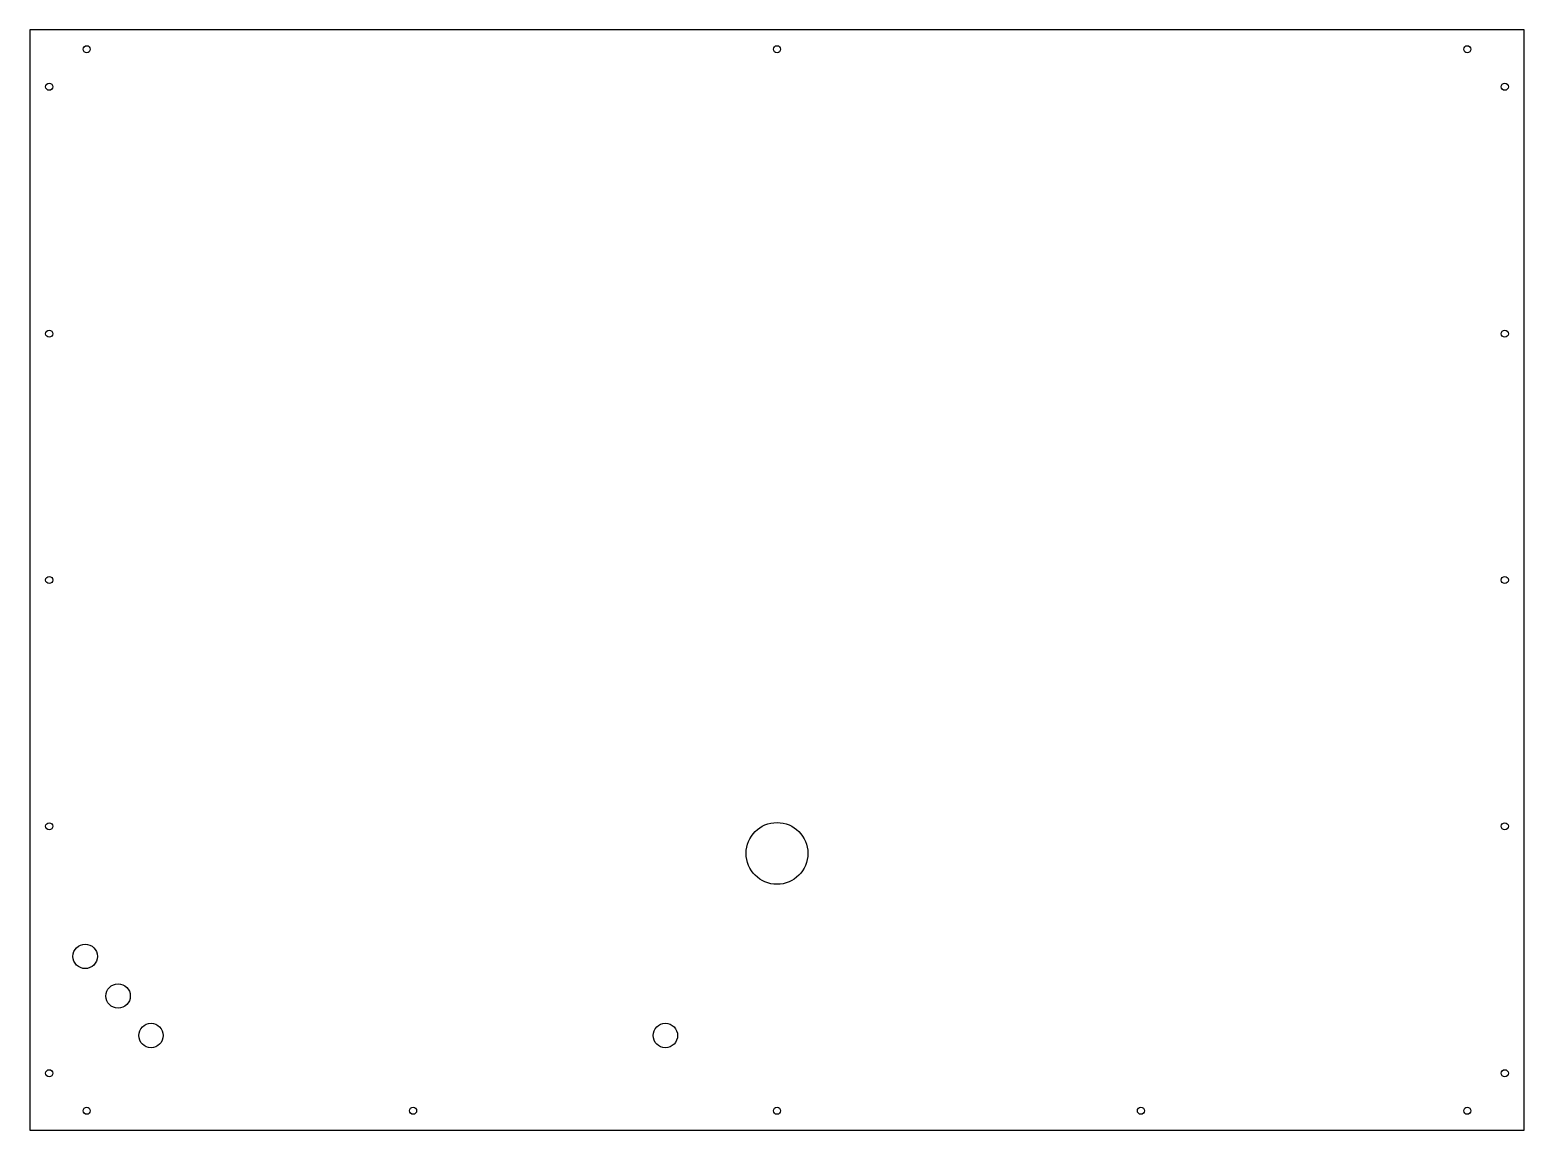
# Model space of a CAD drawing. Header units: millimetres. Extents: x -581 to 581, y 0 to 855.
import ezdxf

# ---------------------------------------------------------------- set-up
doc = ezdxf.new("R2010")
doc.units = ezdxf.units.MM
doc.layers.add('CUTOUTS', color=1, linetype='CONTINUOUS')
doc.layers.add('PERIMETER', color=5, linetype='CONTINUOUS')

msp = doc.modelspace()

# ---------------------------------------------------------------- linework, layer by layer
at = {"layer": 'CUTOUTS'}
for centre, radius in [((-536.8, 840), 2.75), ((0, 840), 2.75), ((536.8, 840), 2.75), ((-566, 810.8), 2.75), ((566, 810.8), 2.75), ((-566, 618.9), 2.75), ((566, 618.9), 2.75), ((-566, 427.5), 2.75), ((566, 427.5), 2.75), ((-566, 236.1), 2.75), ((0, 215), 24), ((566, 236.1), 2.75), ((-538, 135), 9.5), ((-512.4, 104.2), 9.5), ((-486.8, 73.5), 9.5), ((-86.8, 73.5), 9.5), ((-566, 44.2), 2.75), ((566, 44.2), 2.75), ((-536.8, 15), 2.75), ((-283, 15), 2.75), ((0, 15), 2.75), ((283, 15), 2.75), ((536.8, 15), 2.75)]:
    msp.add_circle(centre, radius, dxfattribs=at)
at = {"layer": 'PERIMETER'}
msp.add_lwpolyline([(581, 0), (581, 855), (-581, 855), (-581, 0)], close=True, dxfattribs=at)

doc.saveas('drawing.dxf')
